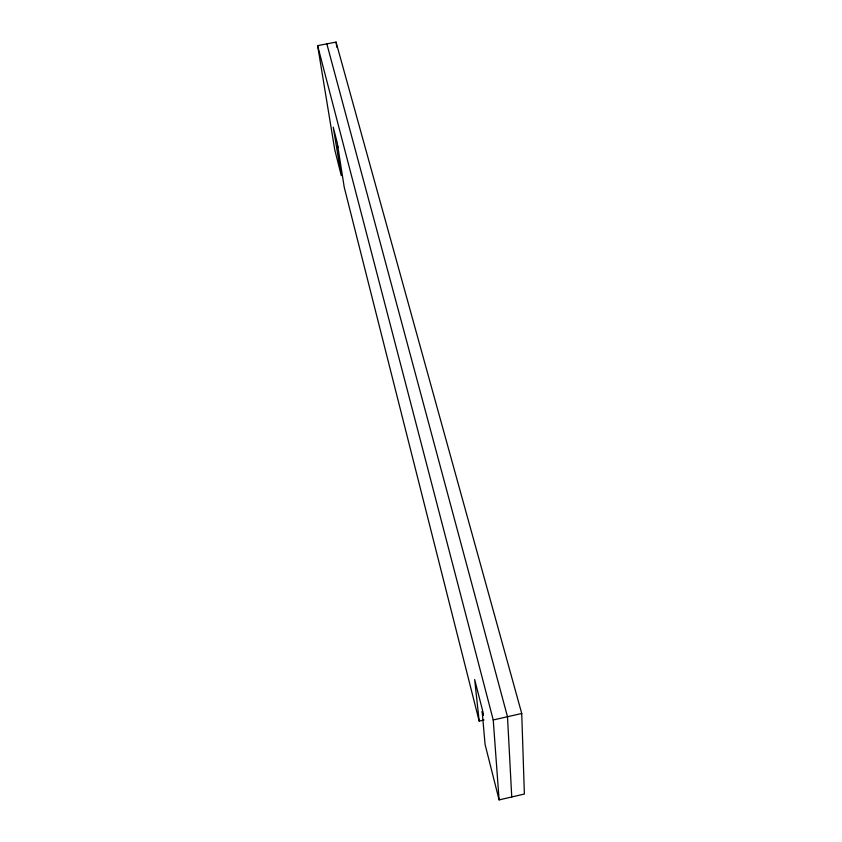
<?xml version="1.0" encoding="UTF-8"?>
<svg xmlns="http://www.w3.org/2000/svg" width="842" height="842" viewBox="0 0 842 842"><rect width="100%" height="100%" fill="white"/><g stroke="black" fill="none" stroke-linecap="round" stroke-linejoin="round"><path stroke-width="1.26" d="M479.172 721.11L474.656 679.515L482.887 711.679L483.213 715.447L482.171 711.385L485.076 744.465L499.095 799.9L524.377 794.038L521.735 713.479L336.042 42.1L317.623 45.647L334.737 149.697L341.284 175.631L333.222 127.153L337.232 142.793L344.252 187.334L479.172 721.11L484.034 720.005M499.095 799.9L493.233 719.973L521.735 713.479M326.843 43.879L507.494 716.731L511.747 796.964M317.623 45.647L493.233 719.973M337.484 145.519L337.989 147.497M336.042 42.1L336.821 47.247"/></g></svg>
